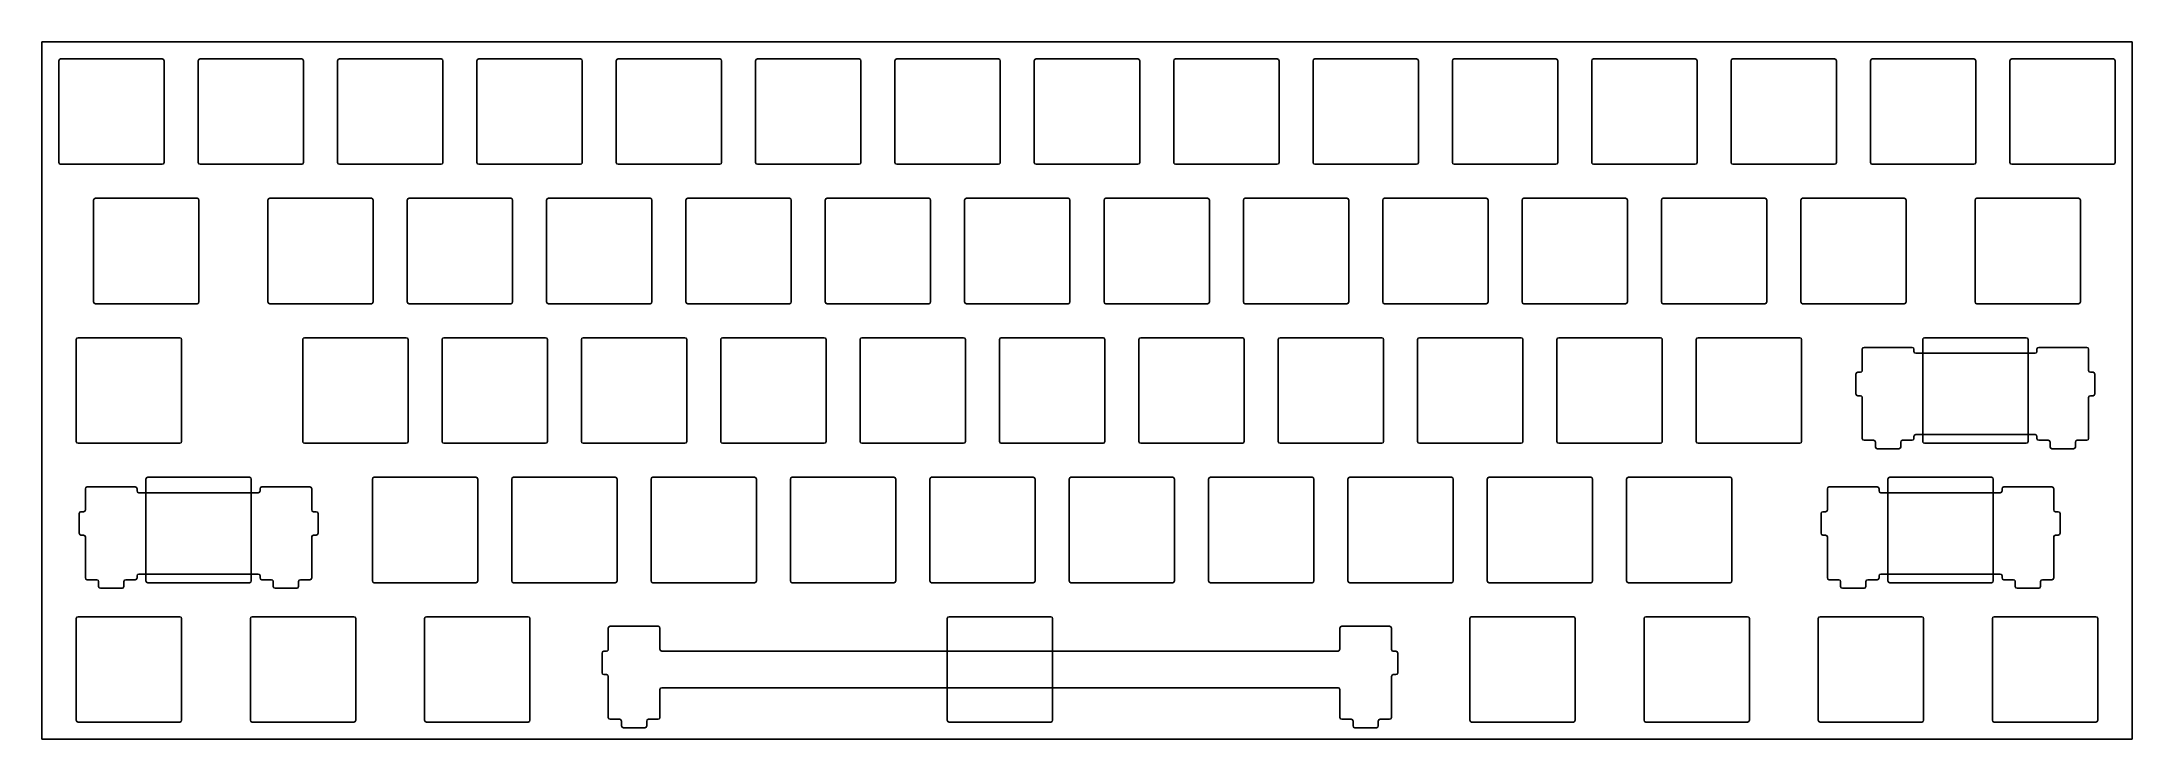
# Model space of a CAD drawing. Header units: millimetres. Extents: x 0 to 286, y -95 to 0.
import ezdxf

# ---------------------------------------------------------------- set-up
doc = ezdxf.new("R2010")
doc.units = ezdxf.units.MM

msp = doc.modelspace()

# ---------------------------------------------------------------- linework, layer by layer
for p, q in [((0, 0), (285.75, 0)), ((0, -95.25), (0, 0)), ((285.75, -95.25), (285.75, 0)), ((2.325, -2.575), (2.325, -16.475)), ((2.575, -2.325), (16.475, -2.325)), ((16.725, -2.575), (16.725, -16.475)), ((21.375, -2.575), (21.375, -16.475)), ((21.625, -2.325), (35.525, -2.325)), ((35.775, -2.575), (35.775, -16.475)), ((40.425, -2.575), (40.425, -16.475)), ((40.675, -2.325), (54.575, -2.325)), ((54.825, -2.575), (54.825, -16.475)), ((59.475, -2.575), (59.475, -16.475)), ((59.725, -2.325), (73.625, -2.325)), ((73.875, -2.575), (73.875, -16.475)), ((78.525, -2.575), (78.525, -16.475)), ((78.775, -2.325), (92.675, -2.325)), ((92.925, -2.575), (92.925, -16.475)), ((97.575, -2.575), (97.575, -16.475)), ((97.825, -2.325), (111.725, -2.325)), ((111.975, -2.575), (111.975, -16.475)), ((116.625, -2.575), (116.625, -16.475)), ((116.875, -2.325), (130.775, -2.325)), ((131.025, -2.575), (131.025, -16.475)), ((135.675, -2.575), (135.675, -16.475)), ((135.925, -2.325), (149.825, -2.325)), ((150.075, -2.575), (150.075, -16.475)), ((154.725, -2.575), (154.725, -16.475)), ((154.975, -2.325), (168.875, -2.325)), ((169.125, -2.575), (169.125, -16.475)), ((173.775, -2.575), (173.775, -16.475)), ((174.025, -2.325), (187.925, -2.325)), ((188.175, -2.575), (188.175, -16.475)), ((192.825, -2.575), (192.825, -16.475)), ((193.075, -2.325), (206.975, -2.325)), ((207.225, -2.575), (207.225, -16.475)), ((211.875, -2.575), (211.875, -16.475)), ((212.125, -2.325), (226.025, -2.325)), ((226.275, -2.575), (226.275, -16.475)), ((230.925, -2.575), (230.925, -16.475)), ((231.175, -2.325), (245.075, -2.325)), ((245.325, -2.575), (245.325, -16.475)), ((249.975, -2.575), (249.975, -16.475)), ((250.225, -2.325), (264.125, -2.325)), ((264.375, -2.575), (264.375, -16.475)), ((269.025, -2.575), (269.025, -16.475)), ((269.275, -2.325), (283.175, -2.325)), ((283.425, -2.575), (283.425, -16.475)), ((2.575, -16.725), (16.475, -16.725)), ((21.625, -16.725), (35.525, -16.725)), ((40.675, -16.725), (54.575, -16.725)), ((59.725, -16.725), (73.625, -16.725)), ((78.775, -16.725), (92.675, -16.725)), ((97.825, -16.725), (111.725, -16.725)), ((116.875, -16.725), (130.775, -16.725)), ((135.925, -16.725), (149.825, -16.725)), ((154.975, -16.725), (168.875, -16.725)), ((174.025, -16.725), (187.925, -16.725)), ((193.075, -16.725), (206.975, -16.725)), ((212.125, -16.725), (226.025, -16.725)), ((231.175, -16.725), (245.075, -16.725)), ((250.225, -16.725), (264.125, -16.725)), ((269.275, -16.725), (283.175, -16.725)), ((7.0875, -21.625), (7.0875, -35.525)), ((7.3375, -21.375), (21.2375, -21.375)), ((21.4875, -21.625), (21.4875, -35.525)), ((30.9, -21.625), (30.9, -35.525)), ((31.15, -21.375), (45.05, -21.375)), ((45.3, -21.625), (45.3, -35.525)), ((49.95, -21.625), (49.95, -35.525)), ((50.2, -21.375), (64.1, -21.375)), ((64.35, -21.625), (64.35, -35.525)), ((69, -21.625), (69, -35.525)), ((69.25, -21.375), (83.15, -21.375)), ((83.4, -21.625), (83.4, -35.525)), ((88.05, -21.625), (88.05, -35.525)), ((88.3, -21.375), (102.2, -21.375)), ((102.45, -21.625), (102.45, -35.525)), ((107.1, -21.625), (107.1, -35.525)), ((107.35, -21.375), (121.25, -21.375)), ((121.5, -21.625), (121.5, -35.525)), ((126.15, -21.625), (126.15, -35.525)), ((126.4, -21.375), (140.3, -21.375)), ((140.55, -21.625), (140.55, -35.525)), ((145.2, -21.625), (145.2, -35.525)), ((145.45, -21.375), (159.35, -21.375)), ((159.6, -21.625), (159.6, -35.525)), ((164.25, -21.625), (164.25, -35.525)), ((164.5, -21.375), (178.4, -21.375)), ((178.65, -21.625), (178.65, -35.525)), ((183.3, -21.625), (183.3, -35.525)), ((183.55, -21.375), (197.45, -21.375)), ((197.7, -21.625), (197.7, -35.525)), ((202.35, -21.625), (202.35, -35.525)), ((202.6, -21.375), (216.5, -21.375)), ((216.75, -21.625), (216.75, -35.525)), ((221.4, -21.625), (221.4, -35.525)), ((221.65, -21.375), (235.55, -21.375)), ((235.8, -21.625), (235.8, -35.525)), ((240.45, -21.625), (240.45, -35.525)), ((240.7, -21.375), (254.6, -21.375)), ((254.85, -21.625), (254.85, -35.525)), ((264.2625, -21.625), (264.2625, -35.525)), ((264.5125, -21.375), (278.4125, -21.375)), ((278.6625, -21.625), (278.6625, -35.525)), ((7.3375, -35.775), (21.2375, -35.775)), ((31.15, -35.775), (45.05, -35.775)), ((50.2, -35.775), (64.1, -35.775)), ((69.25, -35.775), (83.15, -35.775)), ((88.3, -35.775), (102.2, -35.775)), ((107.35, -35.775), (121.25, -35.775)), ((126.4, -35.775), (140.3, -35.775)), ((145.45, -35.775), (159.35, -35.775)), ((164.5, -35.775), (178.4, -35.775)), ((183.55, -35.775), (197.45, -35.775)), ((202.6, -35.775), (216.5, -35.775)), ((221.65, -35.775), (235.55, -35.775)), ((240.7, -35.775), (254.6, -35.775)), ((264.5125, -35.775), (278.4125, -35.775)), ((4.70625, -40.675), (4.70625, -54.575)), ((4.95625, -40.425), (18.85625, -40.425)), ((19.10625, -40.675), (19.10625, -54.575)), ((35.6625, -40.675), (35.6625, -54.575)), ((35.9125, -40.425), (49.8125, -40.425)), ((50.0625, -40.675), (50.0625, -54.575)), ((54.7125, -40.675), (54.7125, -54.575)), ((54.9625, -40.425), (68.8625, -40.425)), ((69.1125, -40.675), (69.1125, -54.575)), ((73.7625, -40.675), (73.7625, -54.575)), ((74.0125, -40.425), (87.9125, -40.425)), ((88.1625, -40.675), (88.1625, -54.575)), ((92.8125, -40.675), (92.8125, -54.575)), ((93.0625, -40.425), (106.9625, -40.425)), ((107.2125, -40.675), (107.2125, -54.575)), ((111.8625, -40.675), (111.8625, -54.575)), ((112.1125, -40.425), (126.0125, -40.425)), ((126.2625, -40.675), (126.2625, -54.575)), ((130.9125, -40.675), (130.9125, -54.575)), ((131.1625, -40.425), (145.0625, -40.425)), ((145.3125, -40.675), (145.3125, -54.575)), ((149.9625, -40.675), (149.9625, -54.575)), ((150.2125, -40.425), (164.1125, -40.425)), ((164.3625, -40.675), (164.3625, -54.575)), ((169.0125, -40.675), (169.0125, -54.575)), ((169.2625, -40.425), (183.1625, -40.425)), ((183.4125, -40.675), (183.4125, -54.575)), ((188.0625, -40.675), (188.0625, -54.575)), ((188.3125, -40.425), (202.2125, -40.425)), ((202.4625, -40.675), (202.4625, -54.575)), ((207.1125, -40.675), (207.1125, -54.575)), ((207.3625, -40.425), (221.2625, -40.425)), ((221.5125, -40.675), (221.5125, -54.575)), ((226.1625, -40.675), (226.1625, -54.575)), ((226.4125, -40.425), (240.3125, -40.425)), ((240.5625, -40.675), (240.5625, -54.575)), ((248.85335, -44.889), (248.85335, -41.9854)), ((249.10335, -41.7354), (255.65815, -41.7354)), ((255.90815, -41.9854), (255.90815, -42.2982)), ((256.15815, -42.5482), (264.31875, -42.5482)), ((257.11875, -40.675), (257.11875, -54.575)), ((257.36875, -40.425), (271.26875, -40.425)), ((272.47935, -42.5482), (264.31875, -42.5482)), ((271.51875, -40.675), (271.51875, -54.575)), ((272.72935, -41.9854), (272.72935, -42.2982)), ((279.53415, -41.7354), (272.97935, -41.7354)), ((279.78415, -44.889), (279.78415, -41.9854)), ((247.98975, -48.083), (247.98975, -45.389)), ((248.23975, -45.139), (248.60335, -45.139)), ((280.39775, -45.139), (280.03415, -45.139)), ((280.64775, -48.083), (280.64775, -45.389)), ((248.60335, -48.333), (248.23975, -48.333)), ((280.03415, -48.333), (280.39775, -48.333)), ((248.85335, -54.179), (248.85335, -48.583)), ((279.78415, -54.179), (279.78415, -48.583)), ((255.90815, -53.8916), (255.90815, -54.179)), ((264.31875, -53.6416), (256.15815, -53.6416)), ((264.31875, -53.6416), (272.47935, -53.6416)), ((272.72935, -53.8916), (272.72935, -54.179)), ((4.95625, -54.825), (18.85625, -54.825)), ((35.9125, -54.825), (49.8125, -54.825)), ((54.9625, -54.825), (68.8625, -54.825)), ((74.0125, -54.825), (87.9125, -54.825)), ((93.0625, -54.825), (106.9625, -54.825)), ((112.1125, -54.825), (126.0125, -54.825)), ((131.1625, -54.825), (145.0625, -54.825)), ((150.2125, -54.825), (164.1125, -54.825)), ((169.2625, -54.825), (183.1625, -54.825)), ((188.3125, -54.825), (202.2125, -54.825)), ((207.3625, -54.825), (221.2625, -54.825)), ((226.4125, -54.825), (240.3125, -54.825)), ((250.40675, -54.429), (249.10335, -54.429)), ((250.65675, -55.3474), (250.65675, -54.679)), ((253.85475, -55.5974), (250.90675, -55.5974)), ((254.10475, -54.679), (254.10475, -55.3474)), ((255.65815, -54.429), (254.35475, -54.429)), ((257.36875, -54.825), (271.26875, -54.825)), ((272.97935, -54.429), (274.28275, -54.429)), ((274.53275, -54.679), (274.53275, -55.3474)), ((274.78275, -55.5974), (277.73075, -55.5974)), ((277.98075, -55.3474), (277.98075, -54.679)), ((278.23075, -54.429), (279.53415, -54.429)), ((14.23125, -59.725), (14.23125, -73.625)), ((14.48125, -59.475), (28.38125, -59.475)), ((28.63125, -59.725), (28.63125, -73.625)), ((45.1875, -59.725), (45.1875, -73.625)), ((45.4375, -59.475), (59.3375, -59.475)), ((59.5875, -59.725), (59.5875, -73.625)), ((64.2375, -59.725), (64.2375, -73.625)), ((64.4875, -59.475), (78.3875, -59.475)), ((78.6375, -59.725), (78.6375, -73.625)), ((83.2875, -59.725), (83.2875, -73.625)), ((83.5375, -59.475), (97.4375, -59.475)), ((97.6875, -59.725), (97.6875, -73.625)), ((102.3375, -59.725), (102.3375, -73.625)), ((102.5875, -59.475), (116.4875, -59.475)), ((116.7375, -59.725), (116.7375, -73.625)), ((121.3875, -59.725), (121.3875, -73.625)), ((121.6375, -59.475), (135.5375, -59.475)), ((135.7875, -59.725), (135.7875, -73.625)), ((140.4375, -59.725), (140.4375, -73.625)), ((140.6875, -59.475), (154.5875, -59.475)), ((154.8375, -59.725), (154.8375, -73.625)), ((159.4875, -59.725), (159.4875, -73.625)), ((159.7375, -59.475), (173.6375, -59.475)), ((173.8875, -59.725), (173.8875, -73.625)), ((178.5375, -59.725), (178.5375, -73.625)), ((178.7875, -59.475), (192.6875, -59.475)), ((192.9375, -59.725), (192.9375, -73.625)), ((197.5875, -59.725), (197.5875, -73.625)), ((197.8375, -59.475), (211.7375, -59.475)), ((211.9875, -59.725), (211.9875, -73.625)), ((216.6375, -59.725), (216.6375, -73.625)), ((216.8875, -59.475), (230.7875, -59.475)), ((231.0375, -59.725), (231.0375, -73.625)), ((252.35625, -59.725), (252.35625, -73.625)), ((252.60625, -59.475), (266.50625, -59.475)), ((266.75625, -59.725), (266.75625, -73.625)), ((5.96585, -63.939), (5.96585, -61.0354)), ((6.21585, -60.7854), (12.77065, -60.7854)), ((13.02065, -61.0354), (13.02065, -61.3482)), ((13.27065, -61.5982), (21.43125, -61.5982)), ((29.59185, -61.5982), (21.43125, -61.5982)), ((29.84185, -61.0354), (29.84185, -61.3482)), ((36.64665, -60.7854), (30.09185, -60.7854)), ((36.89665, -63.939), (36.89665, -61.0354)), ((244.09085, -63.939), (244.09085, -61.0354)), ((244.34085, -60.7854), (250.89565, -60.7854)), ((251.14565, -61.0354), (251.14565, -61.3482)), ((251.39565, -61.5982), (259.55625, -61.5982)), ((267.71685, -61.5982), (259.55625, -61.5982)), ((267.96685, -61.0354), (267.96685, -61.3482)), ((274.77165, -60.7854), (268.21685, -60.7854)), ((275.02165, -63.939), (275.02165, -61.0354)), ((5.10225, -67.133), (5.10225, -64.439)), ((5.35225, -64.189), (5.71585, -64.189)), ((37.51025, -64.189), (37.14665, -64.189)), ((37.76025, -67.133), (37.76025, -64.439)), ((243.22725, -67.133), (243.22725, -64.439)), ((243.47725, -64.189), (243.84085, -64.189)), ((275.63525, -64.189), (275.27165, -64.189)), ((275.88525, -67.133), (275.88525, -64.439)), ((5.71585, -67.383), (5.35225, -67.383)), ((5.96585, -73.229), (5.96585, -67.633)), ((36.89665, -73.229), (36.89665, -67.633)), ((37.14665, -67.383), (37.51025, -67.383)), ((243.84085, -67.383), (243.47725, -67.383)), ((244.09085, -73.229), (244.09085, -67.633)), ((275.02165, -73.229), (275.02165, -67.633)), ((275.27165, -67.383), (275.63525, -67.383)), ((7.51925, -73.479), (6.21585, -73.479)), ((7.76925, -74.3974), (7.76925, -73.729)), ((11.21725, -73.729), (11.21725, -74.3974)), ((12.77065, -73.479), (11.46725, -73.479)), ((13.02065, -72.9416), (13.02065, -73.229)), ((21.43125, -72.6916), (13.27065, -72.6916)), ((14.48125, -73.875), (28.38125, -73.875)), ((21.43125, -72.6916), (29.59185, -72.6916)), ((29.84185, -72.9416), (29.84185, -73.229)), ((30.09185, -73.479), (31.39525, -73.479)), ((31.64525, -73.729), (31.64525, -74.3974)), ((35.09325, -74.3974), (35.09325, -73.729)), ((35.34325, -73.479), (36.64665, -73.479)), ((45.4375, -73.875), (59.3375, -73.875)), ((64.4875, -73.875), (78.3875, -73.875)), ((83.5375, -73.875), (97.4375, -73.875)), ((102.5875, -73.875), (116.4875, -73.875)), ((121.6375, -73.875), (135.5375, -73.875)), ((140.6875, -73.875), (154.5875, -73.875)), ((159.7375, -73.875), (173.6375, -73.875)), ((178.7875, -73.875), (192.6875, -73.875)), ((197.8375, -73.875), (211.7375, -73.875)), ((216.8875, -73.875), (230.7875, -73.875)), ((245.64425, -73.479), (244.34085, -73.479)), ((245.89425, -74.3974), (245.89425, -73.729)), ((249.34225, -73.729), (249.34225, -74.3974)), ((250.89565, -73.479), (249.59225, -73.479)), ((251.14565, -72.9416), (251.14565, -73.229)), ((259.55625, -72.6916), (251.39565, -72.6916)), ((252.60625, -73.875), (266.50625, -73.875)), ((259.55625, -72.6916), (267.71685, -72.6916)), ((267.96685, -72.9416), (267.96685, -73.229)), ((268.21685, -73.479), (269.52025, -73.479)), ((269.77025, -73.729), (269.77025, -74.3974)), ((273.21825, -74.3974), (273.21825, -73.729)), ((273.46825, -73.479), (274.77165, -73.479)), ((10.96725, -74.6474), (8.01925, -74.6474)), ((31.89525, -74.6474), (34.84325, -74.6474)), ((249.09225, -74.6474), (246.14425, -74.6474)), ((270.02025, -74.6474), (272.96825, -74.6474)), ((4.70625, -78.775), (4.70625, -92.675)), ((4.95625, -78.525), (18.85625, -78.525)), ((19.10625, -78.775), (19.10625, -92.675)), ((28.51875, -78.775), (28.51875, -92.675)), ((28.76875, -78.525), (42.66875, -78.525)), ((42.91875, -78.775), (42.91875, -92.675)), ((52.33125, -78.775), (52.33125, -92.675)), ((52.58125, -78.525), (66.48125, -78.525)), ((66.73125, -78.775), (66.73125, -92.675)), ((77.69135, -79.8354), (84.24615, -79.8354)), ((123.76875, -78.775), (123.76875, -92.675)), ((124.01875, -78.525), (137.91875, -78.525)), ((138.16875, -78.775), (138.16875, -92.675)), ((184.24615, -79.8354), (177.69135, -79.8354)), ((195.20625, -78.775), (195.20625, -92.675)), ((195.45625, -78.525), (209.35625, -78.525)), ((209.60625, -78.775), (209.60625, -92.675)), ((219.01875, -78.775), (219.01875, -92.675)), ((219.26875, -78.525), (233.16875, -78.525)), ((233.41875, -78.775), (233.41875, -92.675)), ((242.83125, -78.775), (242.83125, -92.675)), ((243.08125, -78.525), (256.98125, -78.525)), ((257.23125, -78.775), (257.23125, -92.675)), ((266.64375, -78.775), (266.64375, -92.675)), ((266.89375, -78.525), (280.79375, -78.525)), ((281.04375, -78.775), (281.04375, -92.675)), ((77.44135, -82.989), (77.44135, -80.0854)), ((84.49615, -80.0854), (84.49615, -82.975)), ((177.44135, -80.0854), (177.44135, -82.975)), ((184.49615, -82.989), (184.49615, -80.0854)), ((76.57775, -86.183), (76.57775, -83.489)), ((76.82775, -83.239), (77.19135, -83.239)), ((84.74615, -83.225), (130.96875, -83.225)), ((177.19135, -83.225), (130.96875, -83.225)), ((185.10975, -83.239), (184.74615, -83.239)), ((185.35975, -86.183), (185.35975, -83.489)), ((77.19135, -86.433), (76.82775, -86.433)), ((77.44135, -92.279), (77.44135, -86.683)), ((84.49615, -88.475), (84.49615, -92.279)), ((130.96875, -88.225), (84.74615, -88.225)), ((130.96875, -88.225), (177.19135, -88.225)), ((177.44135, -88.475), (177.44135, -92.279)), ((184.49615, -92.279), (184.49615, -86.683)), ((184.74615, -86.433), (185.10975, -86.433)), ((4.95625, -92.925), (18.85625, -92.925)), ((28.76875, -92.925), (42.66875, -92.925)), ((52.58125, -92.925), (66.48125, -92.925)), ((78.99475, -92.529), (77.69135, -92.529)), ((79.24475, -93.4474), (79.24475, -92.779)), ((82.44275, -93.6974), (79.49475, -93.6974)), ((82.69275, -92.779), (82.69275, -93.4474)), ((84.24615, -92.529), (82.94275, -92.529)), ((124.01875, -92.925), (137.91875, -92.925)), ((177.69135, -92.529), (178.99475, -92.529)), ((179.24475, -92.779), (179.24475, -93.4474)), ((179.49475, -93.6974), (182.44275, -93.6974)), ((182.69275, -93.4474), (182.69275, -92.779)), ((182.94275, -92.529), (184.24615, -92.529)), ((195.45625, -92.925), (209.35625, -92.925)), ((219.26875, -92.925), (233.16875, -92.925)), ((243.08125, -92.925), (256.98125, -92.925)), ((266.89375, -92.925), (280.79375, -92.925)), ((0, -95.25), (285.75, -95.25))]:
    msp.add_line(p, q)
for centre, start, end in [((2.575, -2.575), 90, 180), ((16.475, -2.575), 0, 90), ((21.625, -2.575), 90, 180), ((35.525, -2.575), 0, 90), ((40.675, -2.575), 90, 180), ((54.575, -2.575), 0, 90), ((59.725, -2.575), 90, 180), ((73.625, -2.575), 0, 90), ((78.775, -2.575), 90, 180), ((92.675, -2.575), 0, 90), ((97.825, -2.575), 90, 180), ((111.725, -2.575), 0, 90), ((116.875, -2.575), 90, 180), ((130.775, -2.575), 0, 90), ((135.925, -2.575), 90, 180), ((149.825, -2.575), 0, 90), ((154.975, -2.575), 90, 180), ((168.875, -2.575), 0, 90), ((174.025, -2.575), 90, 180), ((187.925, -2.575), 0, 90), ((193.075, -2.575), 90, 180), ((206.975, -2.575), 0, 90), ((212.125, -2.575), 90, 180), ((226.025, -2.575), 0, 90), ((231.175, -2.575), 90, 180), ((245.075, -2.575), 0, 90), ((250.225, -2.575), 90, 180), ((264.125, -2.575), 0, 90), ((269.275, -2.575), 90, 180), ((283.175, -2.575), 0, 90), ((2.575, -16.475), 180, 270), ((16.475, -16.475), 270, 0), ((21.625, -16.475), 180, 270), ((35.525, -16.475), 270, 0), ((40.675, -16.475), 180, 270), ((54.575, -16.475), 270, 0), ((59.725, -16.475), 180, 270), ((73.625, -16.475), 270, 0), ((78.775, -16.475), 180, 270), ((92.675, -16.475), 270, 0), ((97.825, -16.475), 180, 270), ((111.725, -16.475), 270, 0), ((116.875, -16.475), 180, 270), ((130.775, -16.475), 270, 0), ((135.925, -16.475), 180, 270), ((149.825, -16.475), 270, 0), ((154.975, -16.475), 180, 270), ((168.875, -16.475), 270, 0), ((174.025, -16.475), 180, 270), ((187.925, -16.475), 270, 0), ((193.075, -16.475), 180, 270), ((206.975, -16.475), 270, 0), ((212.125, -16.475), 180, 270), ((226.025, -16.475), 270, 0), ((231.175, -16.475), 180, 270), ((245.075, -16.475), 270, 0), ((250.225, -16.475), 180, 270), ((264.125, -16.475), 270, 0), ((269.275, -16.475), 180, 270), ((283.175, -16.475), 270, 0), ((7.3375, -21.625), 90, 180), ((21.2375, -21.625), 0, 90), ((31.15, -21.625), 90, 180), ((45.05, -21.625), 0, 90), ((50.2, -21.625), 90, 180), ((64.1, -21.625), 0, 90), ((69.25, -21.625), 90, 180), ((83.15, -21.625), 0, 90), ((88.3, -21.625), 90, 180), ((102.2, -21.625), 0, 90), ((107.35, -21.625), 90, 180), ((121.25, -21.625), 0, 90), ((126.4, -21.625), 90, 180), ((140.3, -21.625), 0, 90), ((145.45, -21.625), 90, 180), ((159.35, -21.625), 0, 90), ((164.5, -21.625), 90, 180), ((178.4, -21.625), 0, 90), ((183.55, -21.625), 90, 180), ((197.45, -21.625), 0, 90), ((202.6, -21.625), 90, 180), ((216.5, -21.625), 0, 90), ((221.65, -21.625), 90, 180), ((235.55, -21.625), 0, 90), ((240.7, -21.625), 90, 180), ((254.6, -21.625), 0, 90), ((264.5125, -21.625), 90, 180), ((278.4125, -21.625), 0, 90), ((7.3375, -35.525), 180, 270), ((21.2375, -35.525), 270, 0), ((31.15, -35.525), 180, 270), ((45.05, -35.525), 270, 0), ((50.2, -35.525), 180, 270), ((64.1, -35.525), 270, 0), ((69.25, -35.525), 180, 270), ((83.15, -35.525), 270, 0), ((88.3, -35.525), 180, 270), ((102.2, -35.525), 270, 0), ((107.35, -35.525), 180, 270), ((121.25, -35.525), 270, 0), ((126.4, -35.525), 180, 270), ((140.3, -35.525), 270, 0), ((145.45, -35.525), 180, 270), ((159.35, -35.525), 270, 0), ((164.5, -35.525), 180, 270), ((178.4, -35.525), 270, 0), ((183.55, -35.525), 180, 270), ((197.45, -35.525), 270, 0), ((202.6, -35.525), 180, 270), ((216.5, -35.525), 270, 0), ((221.65, -35.525), 180, 270), ((235.55, -35.525), 270, 0), ((240.7, -35.525), 180, 270), ((254.6, -35.525), 270, 0), ((264.5125, -35.525), 180, 270), ((278.4125, -35.525), 270, 0), ((4.95625, -40.675), 90, 180), ((18.85625, -40.675), 0, 90), ((35.9125, -40.675), 90, 180), ((49.8125, -40.675), 0, 90), ((54.9625, -40.675), 90, 180), ((68.8625, -40.675), 0, 90), ((74.0125, -40.675), 90, 180), ((87.9125, -40.675), 0, 90), ((93.0625, -40.675), 90, 180), ((106.9625, -40.675), 0, 90), ((112.1125, -40.675), 90, 180), ((126.0125, -40.675), 0, 90), ((131.1625, -40.675), 90, 180), ((145.0625, -40.675), 0, 90), ((150.2125, -40.675), 90, 180), ((164.1125, -40.675), 0, 90), ((169.2625, -40.675), 90, 180), ((183.1625, -40.675), 0, 90), ((188.3125, -40.675), 90, 180), ((202.2125, -40.675), 0, 90), ((207.3625, -40.675), 90, 180), ((221.2625, -40.675), 0, 90), ((226.4125, -40.675), 90, 180), ((240.3125, -40.675), 0, 90), ((249.10335, -41.9854), 90, 180), ((255.65815, -41.9854), 0, 90), ((256.15815, -42.2982), 180, 270), ((257.36875, -40.675), 90, 180), ((271.26875, -40.675), 0, 90), ((272.47935, -42.2982), 270, 0), ((272.97935, -41.9854), 90, 180), ((279.53415, -41.9854), 0, 90), ((248.23975, -45.389), 90, 180), ((248.60335, -44.889), 270, 0), ((280.03415, -44.889), 180, 270), ((280.39775, -45.389), 0, 90), ((248.23975, -48.083), 180, 270), ((248.60335, -48.583), 0, 90), ((280.03415, -48.583), 90, 180), ((280.39775, -48.083), 270, 0), ((249.10335, -54.179), 180, 270), ((255.65815, -54.179), 270, 0), ((256.15815, -53.8916), 90, 180), ((272.47935, -53.8916), 0, 90), ((272.97935, -54.179), 180, 270), ((279.53415, -54.179), 270, 0), ((4.95625, -54.575), 180, 270), ((18.85625, -54.575), 270, 0), ((35.9125, -54.575), 180, 270), ((49.8125, -54.575), 270, 0), ((54.9625, -54.575), 180, 270), ((68.8625, -54.575), 270, 0), ((74.0125, -54.575), 180, 270), ((87.9125, -54.575), 270, 0), ((93.0625, -54.575), 180, 270), ((106.9625, -54.575), 270, 0), ((112.1125, -54.575), 180, 270), ((126.0125, -54.575), 270, 0), ((131.1625, -54.575), 180, 270), ((145.0625, -54.575), 270, 0), ((150.2125, -54.575), 180, 270), ((164.1125, -54.575), 270, 0), ((169.2625, -54.575), 180, 270), ((183.1625, -54.575), 270, 0), ((188.3125, -54.575), 180, 270), ((202.2125, -54.575), 270, 0), ((207.3625, -54.575), 180, 270), ((221.2625, -54.575), 270, 0), ((226.4125, -54.575), 180, 270), ((240.3125, -54.575), 270, 0), ((250.40675, -54.679), 0, 90), ((250.90675, -55.3474), 180, 270), ((253.85475, -55.3474), 270, 0), ((254.35475, -54.679), 90, 180), ((257.36875, -54.575), 180, 270), ((271.26875, -54.575), 270, 0), ((274.28275, -54.679), 0, 90), ((274.78275, -55.3474), 180, 270), ((277.73075, -55.3474), 270, 0), ((278.23075, -54.679), 90, 180), ((14.48125, -59.725), 90, 180), ((28.38125, -59.725), 0, 90), ((45.4375, -59.725), 90, 180), ((59.3375, -59.725), 0, 90), ((64.4875, -59.725), 90, 180), ((78.3875, -59.725), 0, 90), ((83.5375, -59.725), 90, 180), ((97.4375, -59.725), 0, 90), ((102.5875, -59.725), 90, 180), ((116.4875, -59.725), 0, 90), ((121.6375, -59.725), 90, 180), ((135.5375, -59.725), 0, 90), ((140.6875, -59.725), 90, 180), ((154.5875, -59.725), 0, 90), ((159.7375, -59.725), 90, 180), ((173.6375, -59.725), 0, 90), ((178.7875, -59.725), 90, 180), ((192.6875, -59.725), 0, 90), ((197.8375, -59.725), 90, 180), ((211.7375, -59.725), 0, 90), ((216.8875, -59.725), 90, 180), ((230.7875, -59.725), 0, 90), ((252.60625, -59.725), 90, 180), ((266.50625, -59.725), 0, 90), ((6.21585, -61.0354), 90, 180), ((12.77065, -61.0354), 0, 90), ((13.27065, -61.3482), 180, 270), ((29.59185, -61.3482), 270, 0), ((30.09185, -61.0354), 90, 180), ((36.64665, -61.0354), 0, 90), ((244.34085, -61.0354), 90, 180), ((250.89565, -61.0354), 0, 90), ((251.39565, -61.3482), 180, 270), ((267.71685, -61.3482), 270, 0), ((268.21685, -61.0354), 90, 180), ((274.77165, -61.0354), 0, 90), ((5.35225, -64.439), 90, 180), ((5.71585, -63.939), 270, 0), ((37.14665, -63.939), 180, 270), ((37.51025, -64.439), 0, 90), ((243.47725, -64.439), 90, 180), ((243.84085, -63.939), 270, 0), ((275.27165, -63.939), 180, 270), ((275.63525, -64.439), 0, 90), ((5.35225, -67.133), 180, 270), ((5.71585, -67.633), 0, 90), ((37.14665, -67.633), 90, 180), ((37.51025, -67.133), 270, 0), ((243.47725, -67.133), 180, 270), ((243.84085, -67.633), 0, 90), ((275.27165, -67.633), 90, 180), ((275.63525, -67.133), 270, 0), ((6.21585, -73.229), 180, 270), ((7.51925, -73.729), 0, 90), ((11.46725, -73.729), 90, 180), ((12.77065, -73.229), 270, 0), ((13.27065, -72.9416), 90, 180), ((14.48125, -73.625), 180, 270), ((28.38125, -73.625), 270, 0), ((29.59185, -72.9416), 0, 90), ((30.09185, -73.229), 180, 270), ((31.39525, -73.729), 0, 90), ((35.34325, -73.729), 90, 180), ((36.64665, -73.229), 270, 0), ((45.4375, -73.625), 180, 270), ((59.3375, -73.625), 270, 0), ((64.4875, -73.625), 180, 270), ((78.3875, -73.625), 270, 0), ((83.5375, -73.625), 180, 270), ((97.4375, -73.625), 270, 0), ((102.5875, -73.625), 180, 270), ((116.4875, -73.625), 270, 0), ((121.6375, -73.625), 180, 270), ((135.5375, -73.625), 270, 0), ((140.6875, -73.625), 180, 270), ((154.5875, -73.625), 270, 0), ((159.7375, -73.625), 180, 270), ((173.6375, -73.625), 270, 0), ((178.7875, -73.625), 180, 270), ((192.6875, -73.625), 270, 0), ((197.8375, -73.625), 180, 270), ((211.7375, -73.625), 270, 0), ((216.8875, -73.625), 180, 270), ((230.7875, -73.625), 270, 0), ((244.34085, -73.229), 180, 270), ((245.64425, -73.729), 0, 90), ((249.59225, -73.729), 90, 180), ((250.89565, -73.229), 270, 0), ((251.39565, -72.9416), 90, 180), ((252.60625, -73.625), 180, 270), ((266.50625, -73.625), 270, 0), ((267.71685, -72.9416), 0, 90), ((268.21685, -73.229), 180, 270), ((269.52025, -73.729), 0, 90), ((273.46825, -73.729), 90, 180), ((274.77165, -73.229), 270, 0), ((8.01925, -74.3974), 180, 270), ((10.96725, -74.3974), 270, 0), ((31.89525, -74.3974), 180, 270), ((34.84325, -74.3974), 270, 0), ((246.14425, -74.3974), 180, 270), ((249.09225, -74.3974), 270, 0), ((270.02025, -74.3974), 180, 270), ((272.96825, -74.3974), 270, 0), ((4.95625, -78.775), 90, 180), ((18.85625, -78.775), 0, 90), ((28.76875, -78.775), 90, 180), ((42.66875, -78.775), 0, 90), ((52.58125, -78.775), 90, 180), ((66.48125, -78.775), 0, 90), ((77.69135, -80.0854), 90, 180), ((84.24615, -80.0854), 0, 90), ((124.01875, -78.775), 90, 180), ((137.91875, -78.775), 0, 90), ((177.69135, -80.0854), 90, 180), ((184.24615, -80.0854), 0, 90), ((195.45625, -78.775), 90, 180), ((209.35625, -78.775), 0, 90), ((219.26875, -78.775), 90, 180), ((233.16875, -78.775), 0, 90), ((243.08125, -78.775), 90, 180), ((256.98125, -78.775), 0, 90), ((266.89375, -78.775), 90, 180), ((280.79375, -78.775), 0, 90), ((76.82775, -83.489), 90, 180), ((77.19135, -82.989), 270, 0), ((84.74615, -82.975), 180, 270), ((177.19135, -82.975), 270, 0), ((184.74615, -82.989), 180, 270), ((185.10975, -83.489), 0, 90), ((76.82775, -86.183), 180, 270), ((77.19135, -86.683), 0, 90), ((84.74615, -88.475), 90, 180), ((177.19135, -88.475), 0, 90), ((184.74615, -86.683), 90, 180), ((185.10975, -86.183), 270, 0), ((4.95625, -92.675), 180, 270), ((18.85625, -92.675), 270, 0), ((28.76875, -92.675), 180, 270), ((42.66875, -92.675), 270, 0), ((52.58125, -92.675), 180, 270), ((66.48125, -92.675), 270, 0), ((77.69135, -92.279), 180, 270), ((78.99475, -92.779), 0, 90), ((79.49475, -93.4474), 180, 270), ((82.44275, -93.4474), 270, 0), ((82.94275, -92.779), 90, 180), ((84.24615, -92.279), 270, 0), ((124.01875, -92.675), 180, 270), ((137.91875, -92.675), 270, 0), ((177.69135, -92.279), 180, 270), ((178.99475, -92.779), 0, 90), ((179.49475, -93.4474), 180, 270), ((182.44275, -93.4474), 270, 0), ((182.94275, -92.779), 90, 180), ((184.24615, -92.279), 270, 0), ((195.45625, -92.675), 180, 270), ((209.35625, -92.675), 270, 0), ((219.26875, -92.675), 180, 270), ((233.16875, -92.675), 270, 0), ((243.08125, -92.675), 180, 270), ((256.98125, -92.675), 270, 0), ((266.89375, -92.675), 180, 270), ((280.79375, -92.675), 270, 0)]:
    msp.add_arc(centre, 0.25, start, end)

doc.saveas('drawing.dxf')
